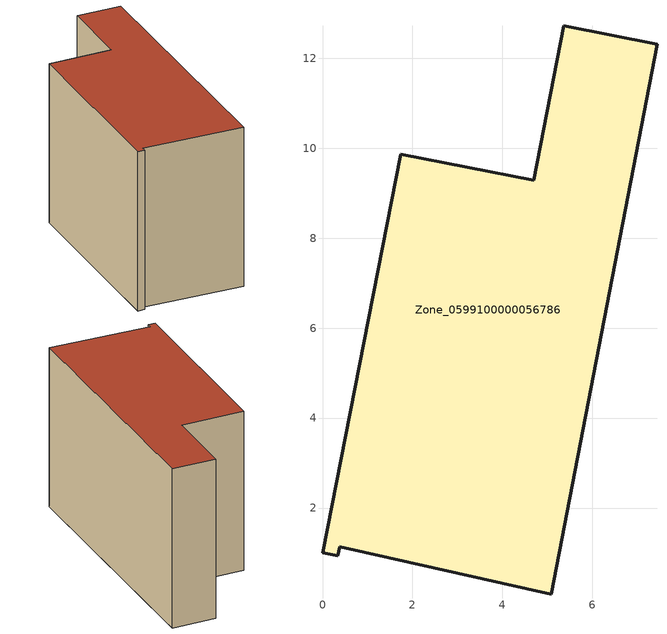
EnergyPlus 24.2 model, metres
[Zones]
Zone_0599100000056786
 floor ground (C_G): 5.08,0.08 0.38,1.14 0.34,0.93 0,1 1.74,9.87 4.7,9.29 5.37,12.73 7.44,12.32 z0
 wall outside (C_F): 4.7,9.29 1.74,9.87 0,1 0.34,0.93 0.38,1.14 5.08,0.08 7.44,12.32 5.37,12.73 4.7,9.29 z0:7.9
 roof outside (C_R): 0.38,1.14 5.08,0.08 7.44,12.32 5.37,12.73 4.7,9.29 1.74,9.87 0,1 0.34,0.93 z7.9
[BUILDING]
Pand.0599100000056786: North Axis=0; Terrain=City; Loads Convergence Tolerance Value=0.04; Temperature Convergence Tolerance Value=0.4; Solar Distribution=FullExterior; Maximum Number of Warmup Days=25; Minimum Number of Warmup Days=1
[Site:Location]
Rotterdam.The.Hague.AP_ZH_NLD Design_Conditions: Latitude=51.96; Longitude=4.45; Time Zone=1; Elevation=-4.5
[SITE:GROUNDTEMPERATURE:BUILDINGSURFACE]
18, 18, 18, 18, 18, 18, 18, 18, 18, 18, 18, 18
[MATERIAL] Thermal Absorptance=0.9; Solar Absorptance=0.7; Visible Absorptance=0.7
Name | Roughness | Thickness | Conductivity | Density | Specific Heat
G.TI.1975-1991 | MediumSmooth | 0.15 | 0.288461 | 540 | 1210
F.TI.1975-1991 | Rough | 0.3 | 0.230769 | 1920 | 840
R.TI.1975-1991 | MediumRough | 0.2 | 0.153846 | 1500 | 1000
[CONSTRUCTION]
C_G: G.TI.1975-1991
C_F: F.TI.1975-1991
C_R: R.TI.1975-1991
[ZONE]
Zone_0599100000056786: Type=1; Multiplier=1; Ceiling Height=Autocalculate; Volume=Autocalculate; Floor Area=autocalculate; Part of Total Floor Area=Yes
[ZONEINFILTRATION:DESIGNFLOWRATE]
Infil_Zone_0599100000056786: Zone or ZoneList or Space or SpaceList=Zone_0599100000056786; Schedule=AlwaysOn; Design Flow Rate Calculation Method=Flow/Area; Flow Rate per Floor Area=0.003; Constant Term Coefficient=1; Temperature Term Coefficient=0; Velocity Term Coefficient=0; Velocity Squared Term Coefficient=0
[HVACTEMPLATE:ZONE:IDEALLOADSAIRSYSTEM]
Zone_0599100000056786: Maximum Heating Supply Air Temperature=50; Minimum Cooling Supply Air Temperature=13; Maximum Heating Supply Air Humidity Ratio=0.0156; Minimum Cooling Supply Air Humidity Ratio=0.0077; Heating Limit=NoLimit; Cooling Limit=NoLimit; Dehumidification Control Type=ConstantSensibleHeatRatio; Cooling Sensible Heat Ratio=0.7; Dehumidification Setpoint=60; Humidification Control Type=None; Humidification Setpoint=30; Outdoor Air Method=None; Outdoor Air Flow Rate per Person=0.00944; Outdoor Air Flow Rate per Zone Floor Area=0; Outdoor Air Flow Rate per Zone=0; Demand Controlled Ventilation Type=None; Outdoor Air Economizer Type=NoEconomizer; Heat Recovery Type=None; Sensible Heat Recovery Effectiveness=0.7; Latent Heat Recovery Effectiveness=0.65
[ZONECONTROL:THERMOSTAT]
ThermostatControl_Zone_0599100000056786: Zone or ZoneList=Zone_0599100000056786; Control Type Schedule=DualSetpointControlType; Control 1=Thermostat_Zone_0599100000056786; Temperature Difference Between Cutout And Setpoint=0
[THERMOSTATSETPOINT:DUALSETPOINT]
Thermostat_Zone_0599100000056786: Heating Setpoint Temperature Schedule=HeatingSetpoint_Zone_0599100000056786; Cooling Setpoint Temperature Schedule=CoolingSetpoint_Zone_0599100000056786
[SCHEDULE:COMPACT]
HeatingSetpoint_Zone_0599100000056786: Through: 12/31, For: AllDays, Until: 24:00, 21
CoolingSetpoint_Zone_0599100000056786: Through: 12/31, For: AllDays, Until: 24:00, 24
DualSetpointControlType: Through: 12/31, For: AllDays, Until: 24:00, 4
AlwaysOn: Through: 12/31, For: AllDays, Until: 24:00, 1
